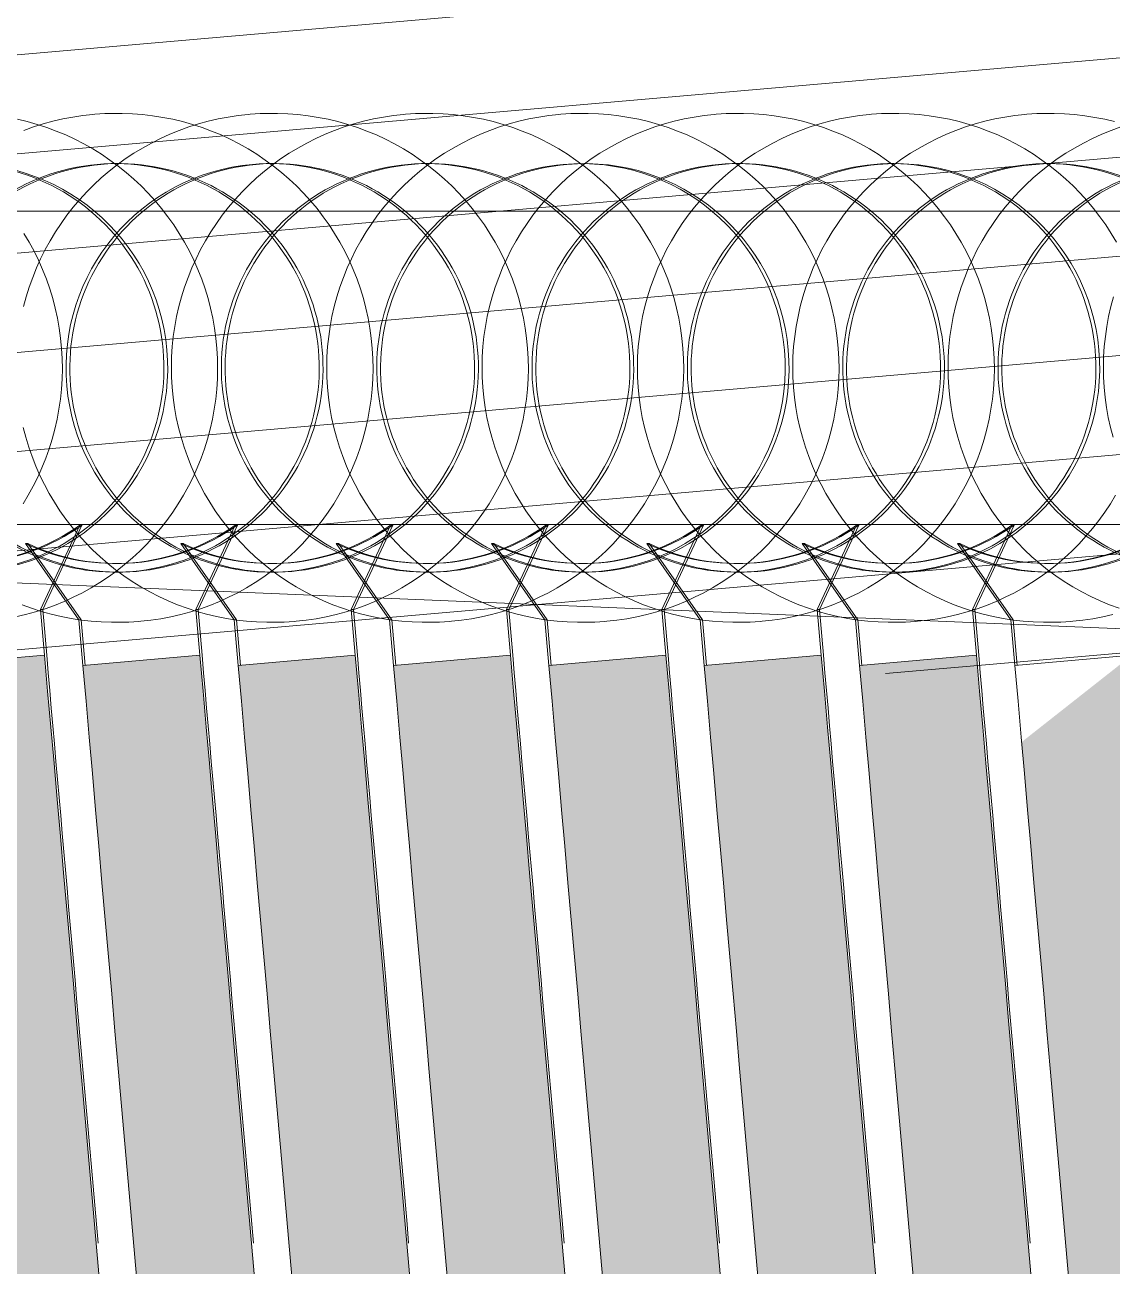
# Model space of a CAD drawing. Header units: millimetres. Extents: x -4612930 to -4329258, y -1064 to 30311.
# Drawn here: x -4376289.02 to -4376261.24, y 16902.15 to 16933.87 of the extents above; entities that cross this region are included whole.
import ezdxf

# ---------------------------------------------------------------- set-up
doc = ezdxf.new("R2010")
doc.units = ezdxf.units.MM
doc.layers.add('A-ROOF-PATT', color=132, linetype='Continuous', lineweight=5)
doc.layers.add('Q-SPCQ', color=91, linetype='Continuous', lineweight=5)

# ---------------------------------------------------------------- blocks, each defined once
blk = doc.blocks.new('Static Line_Sayfa_Metal Deck_Pan Mount - Up to 15 _ pitch - Max 2 Users-1865617-NORTH EAST')
at = {"layer": 'Q-SPCQ'}
blk.add_line((4322961.644, 16917.241), (4322886.407, 16920.371), dxfattribs=at)
blk = doc.blocks.new('Static Line_Sayfa_Metal Deck_Pan Mount - Up to 15 _ pitch - Max 2 Users-1847625-NORTH EAST')
at = {"layer": 'Q-SPCQ'}
for points in [[(4322907.835, 16855.739), (4322910.823, 16856), (4322905.42, 16917.764), (4322902.431, 16917.503), (4322907.83, 16855.794)], [(4322911.803, 16855.739), (4322914.792, 16856), (4322909.388, 16917.764), (4322906.4, 16917.503), (4322911.798, 16855.794)], [(4322915.772, 16855.739), (4322918.73, 16856.345), (4322913.357, 16917.764), (4322910.368, 16917.503), (4322915.767, 16855.794)], [(4322919.74, 16855.739), (4322922.669, 16856.689), (4322917.325, 16917.764), (4322914.336, 16917.503), (4322919.735, 16855.794)], [(4322923.708, 16855.739), (4322926.607, 16857.034), (4322921.293, 16917.764), (4322918.305, 16917.503), (4322923.706, 16855.769)], [(4322927.677, 16855.739), (4322930.53, 16857.552), (4322925.262, 16917.764), (4322922.273, 16917.503), (4322927.672, 16855.794)], [(4322931.645, 16855.739), (4322934.498, 16857.552), (4322929.23, 16917.764), (4322926.242, 16917.503), (4322931.64, 16855.794)], [(4322935.614, 16855.739), (4322938.467, 16857.552), (4322933.199, 16917.764), (4322930.382, 16915.545), (4322935.609, 16855.794)]]:
    blk.add_hatch(color=256, dxfattribs=at).paths.add_polyline_path(points)
for p, q in [((4322907.312, 16931.605), (4322907.224, 16931.605)), ((4322911.28, 16931.605), (4322911.192, 16931.605)), ((4322915.249, 16931.605), (4322915.161, 16931.605)), ((4322919.217, 16931.605), (4322919.129, 16931.605)), ((4322923.185, 16931.605), (4322923.098, 16931.605)), ((4322927.154, 16931.605), (4322927.066, 16931.605)), ((4322931.122, 16931.605), (4322931.034, 16931.605)), ((4322939.016, 16929.105), (4322887.425, 16929.105)), ((4322887.425, 16921.105), (4322939.016, 16921.105)), ((4322905.318, 16918.932), (4322906.322, 16921.085)), ((4322906.377, 16921.085), (4322905.373, 16918.932)), ((4322906.377, 16921.085), (4322906.322, 16921.085)), ((4322909.286, 16918.932), (4322910.29, 16921.085)), ((4322910.346, 16921.085), (4322909.342, 16918.932)), ((4322910.346, 16921.085), (4322910.29, 16921.085)), ((4322913.254, 16918.932), (4322914.259, 16921.085)), ((4322914.314, 16921.085), (4322913.31, 16918.932)), ((4322914.314, 16921.085), (4322914.259, 16921.085)), ((4322917.223, 16918.932), (4322918.227, 16921.085)), ((4322918.283, 16921.085), (4322917.278, 16918.932)), ((4322918.283, 16921.085), (4322918.227, 16921.085)), ((4322921.191, 16918.932), (4322922.196, 16921.085)), ((4322922.251, 16921.085), (4322921.247, 16918.932)), ((4322922.251, 16921.085), (4322922.196, 16921.085)), ((4322925.16, 16918.932), (4322926.164, 16921.085)), ((4322926.219, 16921.085), (4322925.215, 16918.932)), ((4322926.219, 16921.085), (4322926.164, 16921.085)), ((4322929.128, 16918.932), (4322930.132, 16921.085)), ((4322930.188, 16921.085), (4322929.183, 16918.932)), ((4322930.188, 16921.085), (4322930.132, 16921.085)), ((4322904.934, 16920.617), (4322906.298, 16918.67)), ((4322904.99, 16920.617), (4322904.934, 16920.617)), ((4322906.353, 16918.67), (4322904.99, 16920.617)), ((4322908.903, 16920.617), (4322910.266, 16918.67)), ((4322908.958, 16920.617), (4322908.903, 16920.617)), ((4322910.321, 16918.67), (4322908.958, 16920.617)), ((4322912.871, 16920.617), (4322914.234, 16918.67)), ((4322912.927, 16920.617), (4322912.871, 16920.617)), ((4322914.29, 16918.67), (4322912.927, 16920.617)), ((4322916.84, 16920.617), (4322918.203, 16918.67)), ((4322916.895, 16920.617), (4322916.84, 16920.617)), ((4322918.258, 16918.67), (4322916.895, 16920.617)), ((4322920.808, 16920.617), (4322922.171, 16918.67)), ((4322920.863, 16920.617), (4322920.808, 16920.617)), ((4322922.226, 16918.67), (4322920.863, 16920.617)), ((4322924.776, 16920.617), (4322926.139, 16918.67)), ((4322924.832, 16920.617), (4322924.776, 16920.617)), ((4322926.195, 16918.67), (4322924.832, 16920.617)), ((4322928.745, 16920.617), (4322930.108, 16918.67)), ((4322928.8, 16920.617), (4322928.745, 16920.617)), ((4322930.163, 16918.67), (4322928.8, 16920.617)), ((4322905.42, 16917.764), (4322905.318, 16918.932)), ((4322905.373, 16918.932), (4322905.318, 16918.932)), ((4322905.373, 16918.932), (4322905.475, 16917.764)), ((4322909.388, 16917.764), (4322909.286, 16918.932)), ((4322909.342, 16918.932), (4322909.286, 16918.932)), ((4322909.342, 16918.932), (4322909.444, 16917.764)), ((4322913.357, 16917.764), (4322913.254, 16918.932)), ((4322913.31, 16918.932), (4322913.254, 16918.932)), ((4322913.31, 16918.932), (4322913.412, 16917.764)), ((4322917.325, 16917.764), (4322917.223, 16918.932)), ((4322917.278, 16918.932), (4322917.223, 16918.932)), ((4322917.278, 16918.932), (4322917.38, 16917.764)), ((4322921.293, 16917.764), (4322921.191, 16918.932)), ((4322921.247, 16918.932), (4322921.191, 16918.932)), ((4322921.247, 16918.932), (4322921.349, 16917.764)), ((4322925.262, 16917.764), (4322925.16, 16918.932)), ((4322925.215, 16918.932), (4322925.16, 16918.932)), ((4322925.215, 16918.932), (4322925.317, 16917.764)), ((4322929.23, 16917.764), (4322929.128, 16918.932)), ((4322929.183, 16918.932), (4322929.128, 16918.932)), ((4322929.183, 16918.932), (4322929.286, 16917.764)), ((4322906.298, 16918.67), (4322906.4, 16917.503)), ((4322906.353, 16918.67), (4322906.298, 16918.67)), ((4322906.455, 16917.503), (4322906.353, 16918.67)), ((4322907.224, 16918.605), (4322907.312, 16918.605)), ((4322910.266, 16918.67), (4322910.368, 16917.503)), ((4322910.321, 16918.67), (4322910.266, 16918.67)), ((4322910.423, 16917.503), (4322910.321, 16918.67)), ((4322911.192, 16918.605), (4322911.28, 16918.605)), ((4322914.234, 16918.67), (4322914.336, 16917.503)), ((4322914.29, 16918.67), (4322914.234, 16918.67)), ((4322914.392, 16917.503), (4322914.29, 16918.67)), ((4322915.161, 16918.605), (4322915.249, 16918.605)), ((4322918.203, 16918.67), (4322918.305, 16917.503)), ((4322918.258, 16918.67), (4322918.203, 16918.67)), ((4322918.36, 16917.503), (4322918.258, 16918.67)), ((4322919.129, 16918.605), (4322919.217, 16918.605)), ((4322922.171, 16918.67), (4322922.273, 16917.503)), ((4322922.226, 16918.67), (4322922.171, 16918.67)), ((4322922.329, 16917.503), (4322922.226, 16918.67)), ((4322923.098, 16918.605), (4322923.185, 16918.605)), ((4322926.139, 16918.67), (4322926.242, 16917.503)), ((4322926.195, 16918.67), (4322926.139, 16918.67)), ((4322926.297, 16917.503), (4322926.195, 16918.67)), ((4322927.066, 16918.605), (4322927.154, 16918.605)), ((4322930.108, 16918.67), (4322930.21, 16917.503)), ((4322930.163, 16918.67), (4322930.108, 16918.67)), ((4322930.265, 16917.503), (4322930.163, 16918.67)), ((4322931.034, 16918.605), (4322931.122, 16918.605)), ((4322902.431, 16917.503), (4322905.42, 16917.764)), ((4322906.4, 16917.503), (4322909.388, 16917.764)), ((4322910.368, 16917.503), (4322913.357, 16917.764)), ((4322914.336, 16917.503), (4322917.325, 16917.764)), ((4322918.305, 16917.503), (4322921.293, 16917.764)), ((4322922.273, 16917.503), (4322925.262, 16917.764)), ((4322926.242, 16917.503), (4322929.23, 16917.764)), ((4322930.21, 16917.503), (4322933.199, 16917.764))]:
    blk.add_line(p, q, dxfattribs=at)
at = {"layer": 'Q-SPCQ', "flags": 128}
for points in [[(4322904.87, 16921.633), (4322905.005, 16921.855), (4322905.13, 16922.083), (4322905.246, 16922.315), (4322905.353, 16922.552), (4322905.45, 16922.794), (4322905.538, 16923.038), (4322905.616, 16923.286), (4322905.683, 16923.537), (4322905.741, 16923.791), (4322905.788, 16924.047), (4322905.826, 16924.304), (4322905.852, 16924.563), (4322905.869, 16924.822), (4322905.875, 16925.082), (4322905.871, 16925.342), (4322905.856, 16925.601), (4322905.831, 16925.86), (4322905.796, 16926.118), (4322905.75, 16926.374), (4322905.694, 16926.628), (4322905.628, 16926.879), (4322905.552, 16927.128), (4322905.467, 16927.373), (4322905.371, 16927.615), (4322905.266, 16927.853), (4322905.151, 16928.086), (4322905.027, 16928.315), (4322904.894, 16928.538)], [(4322906.658, 16931.58), (4322906.399, 16931.552), (4322906.142, 16931.514), (4322905.886, 16931.466), (4322905.633, 16931.407), (4322905.382, 16931.338), (4322905.135, 16931.26), (4322904.89, 16931.171)], [(4322904.847, 16919.055), (4322905.091, 16918.965), (4322905.338, 16918.884), (4322905.589, 16918.814), (4322905.842, 16918.754), (4322906.097, 16918.703), (4322906.354, 16918.663), (4322906.612, 16918.634), (4322906.871, 16918.614), (4322907.131, 16918.606), (4322907.224, 16918.605)], [(4322904.681, 16918.744), (4322904.934, 16918.803), (4322905.185, 16918.871), (4322905.433, 16918.95), (4322905.677, 16919.038), (4322905.918, 16919.136), (4322906.155, 16919.244), (4322906.387, 16919.361), (4322906.614, 16919.488), (4322906.836, 16919.623), (4322907.053, 16919.767), (4322907.263, 16919.92), (4322907.467, 16920.08), (4322907.665, 16920.249), (4322907.856, 16920.426), (4322908.039, 16920.61), (4322908.215, 16920.802), (4322908.383, 16921), (4322908.543, 16921.205), (4322908.695, 16921.416), (4322908.838, 16921.633), (4322908.973, 16921.855), (4322909.098, 16922.083), (4322909.215, 16922.315), (4322909.321, 16922.552), (4322909.419, 16922.794), (4322909.506, 16923.038), (4322909.584, 16923.286), (4322909.652, 16923.537), (4322909.709, 16923.791), (4322909.757, 16924.047), (4322909.794, 16924.304), (4322909.821, 16924.563), (4322909.837, 16924.822), (4322909.843, 16925.082), (4322909.839, 16925.342), (4322909.825, 16925.601), (4322909.799, 16925.86), (4322909.764, 16926.118), (4322909.718, 16926.374), (4322909.663, 16926.628), (4322909.597, 16926.879), (4322909.521, 16927.128), (4322909.435, 16927.373), (4322909.339, 16927.615), (4322909.234, 16927.853), (4322909.12, 16928.086), (4322908.996, 16928.315), (4322908.863, 16928.538), (4322908.721, 16928.756), (4322908.571, 16928.968), (4322908.412, 16929.174), (4322908.245, 16929.374), (4322908.071, 16929.566), (4322907.889, 16929.752), (4322907.699, 16929.93), (4322907.503, 16930.1), (4322907.3, 16930.262), (4322907.09, 16930.416), (4322906.875, 16930.562), (4322906.654, 16930.699), (4322906.427, 16930.827), (4322906.196, 16930.945), (4322905.96, 16931.055), (4322905.72, 16931.155), (4322905.476, 16931.245), (4322905.229, 16931.325), (4322904.979, 16931.396), (4322904.726, 16931.456)], [(4322910.626, 16931.58), (4322910.367, 16931.552), (4322910.11, 16931.514), (4322909.855, 16931.466), (4322909.602, 16931.407), (4322909.351, 16931.338), (4322909.103, 16931.26), (4322908.859, 16931.171), (4322908.618, 16931.073), (4322908.381, 16930.965), (4322908.149, 16930.848), (4322907.922, 16930.722), (4322907.7, 16930.587), (4322907.483, 16930.443), (4322907.273, 16930.29), (4322907.069, 16930.129), (4322906.871, 16929.96), (4322906.68, 16929.784), (4322906.497, 16929.599), (4322906.321, 16929.408), (4322906.153, 16929.21), (4322905.993, 16929.005), (4322905.841, 16928.794), (4322905.697, 16928.577), (4322905.563, 16928.354), (4322905.438, 16928.127), (4322905.321, 16927.894), (4322905.215, 16927.657), (4322905.117, 16927.416), (4322905.03, 16927.171), (4322904.952, 16926.923), (4322904.884, 16926.672)], [(4322904.873, 16923.582), (4322904.939, 16923.331), (4322905.015, 16923.082), (4322905.101, 16922.837), (4322905.197, 16922.595), (4322905.302, 16922.357), (4322905.416, 16922.124), (4322905.54, 16921.895), (4322905.673, 16921.672), (4322905.815, 16921.454), (4322905.965, 16921.241), (4322906.124, 16921.036), (4322906.291, 16920.836), (4322906.465, 16920.644), (4322906.647, 16920.458), (4322906.837, 16920.28), (4322907.033, 16920.11), (4322907.236, 16919.947), (4322907.446, 16919.793), (4322907.661, 16919.648), (4322907.882, 16919.511), (4322908.109, 16919.383), (4322908.34, 16919.264), (4322908.576, 16919.155), (4322908.816, 16919.055), (4322909.06, 16918.965), (4322909.307, 16918.884), (4322909.557, 16918.814), (4322909.81, 16918.754), (4322910.065, 16918.703), (4322910.322, 16918.663), (4322910.58, 16918.634), (4322910.839, 16918.614), (4322911.099, 16918.606), (4322911.192, 16918.605)], [(4322907.224, 16931.605), (4322906.964, 16931.6), (4322906.705, 16931.584), (4322906.658, 16931.58)], [(4322907.878, 16918.63), (4322908.137, 16918.657), (4322908.394, 16918.696), (4322908.65, 16918.744), (4322908.903, 16918.803), (4322909.154, 16918.871), (4322909.401, 16918.95), (4322909.646, 16919.038), (4322909.887, 16919.136), (4322910.123, 16919.244), (4322910.355, 16919.361), (4322910.583, 16919.488), (4322910.805, 16919.623), (4322911.021, 16919.767), (4322911.231, 16919.92), (4322911.436, 16920.08), (4322911.633, 16920.249), (4322911.824, 16920.426), (4322912.008, 16920.61), (4322912.183, 16920.802), (4322912.352, 16921), (4322912.512, 16921.205), (4322912.664, 16921.416), (4322912.807, 16921.633), (4322912.941, 16921.855), (4322913.067, 16922.083), (4322913.183, 16922.315), (4322913.29, 16922.552), (4322913.387, 16922.794), (4322913.475, 16923.038), (4322913.552, 16923.286), (4322913.62, 16923.537), (4322913.678, 16923.791), (4322913.725, 16924.047), (4322913.762, 16924.304), (4322913.789, 16924.563), (4322913.806, 16924.822), (4322913.812, 16925.082), (4322913.808, 16925.342), (4322913.793, 16925.601), (4322913.768, 16925.86), (4322913.733, 16926.118), (4322913.687, 16926.374), (4322913.631, 16926.628), (4322913.565, 16926.879), (4322913.489, 16927.128), (4322913.403, 16927.373), (4322913.308, 16927.615), (4322913.203, 16927.853), (4322913.088, 16928.086), (4322912.964, 16928.315), (4322912.831, 16928.538), (4322912.69, 16928.756), (4322912.539, 16928.968), (4322912.381, 16929.174), (4322912.214, 16929.374), (4322912.039, 16929.566), (4322911.857, 16929.752), (4322911.667, 16929.93), (4322911.471, 16930.1), (4322911.268, 16930.262), (4322911.059, 16930.416), (4322910.843, 16930.562), (4322910.622, 16930.699), (4322910.396, 16930.827), (4322910.164, 16930.945), (4322909.929, 16931.055), (4322909.689, 16931.155), (4322909.445, 16931.245), (4322909.198, 16931.325), (4322908.947, 16931.396), (4322908.694, 16931.456), (4322908.439, 16931.506), (4322908.182, 16931.546), (4322907.924, 16931.576), (4322907.665, 16931.595), (4322907.405, 16931.604), (4322907.312, 16931.605)], [(4322914.594, 16931.58), (4322914.336, 16931.552), (4322914.079, 16931.514), (4322913.823, 16931.466), (4322913.57, 16931.407), (4322913.319, 16931.338), (4322913.071, 16931.26), (4322912.827, 16931.171), (4322912.586, 16931.073), (4322912.35, 16930.965), (4322912.117, 16930.848), (4322911.89, 16930.722), (4322911.668, 16930.587), (4322911.452, 16930.443), (4322911.241, 16930.29), (4322911.037, 16930.129), (4322910.839, 16929.96), (4322910.649, 16929.784), (4322910.465, 16929.599), (4322910.289, 16929.408), (4322910.121, 16929.21), (4322909.961, 16929.005), (4322909.809, 16928.794), (4322909.666, 16928.577), (4322909.531, 16928.354), (4322909.406, 16928.127), (4322909.29, 16927.894), (4322909.183, 16927.657), (4322909.086, 16927.416), (4322908.998, 16927.171), (4322908.92, 16926.923), (4322908.853, 16926.672), (4322908.795, 16926.419), (4322908.748, 16926.163), (4322908.71, 16925.906), (4322908.683, 16925.647), (4322908.667, 16925.388), (4322908.661, 16925.128), (4322908.665, 16924.868), (4322908.68, 16924.608), (4322908.705, 16924.349), (4322908.74, 16924.092), (4322908.786, 16923.836), (4322908.842, 16923.582), (4322908.908, 16923.331), (4322908.984, 16923.082), (4322909.069, 16922.837), (4322909.165, 16922.595), (4322909.27, 16922.357), (4322909.385, 16922.124), (4322909.509, 16921.895), (4322909.642, 16921.672), (4322909.783, 16921.454), (4322909.934, 16921.241), (4322910.092, 16921.036), (4322910.259, 16920.836), (4322910.434, 16920.644), (4322910.616, 16920.458), (4322910.805, 16920.28), (4322911.002, 16920.11), (4322911.205, 16919.947), (4322911.414, 16919.793), (4322911.63, 16919.648), (4322911.851, 16919.511), (4322912.077, 16919.383), (4322912.308, 16919.264), (4322912.544, 16919.155), (4322912.784, 16919.055), (4322913.028, 16918.965), (4322913.275, 16918.884), (4322913.525, 16918.814), (4322913.778, 16918.754), (4322914.033, 16918.703), (4322914.29, 16918.663), (4322914.549, 16918.634), (4322914.808, 16918.614), (4322915.068, 16918.606), (4322915.161, 16918.605)], [(4322911.192, 16931.605), (4322910.932, 16931.6), (4322910.673, 16931.584), (4322910.626, 16931.58)], [(4322911.847, 16918.63), (4322912.105, 16918.657), (4322912.362, 16918.696), (4322912.618, 16918.744), (4322912.871, 16918.803), (4322913.122, 16918.871), (4322913.37, 16918.95), (4322913.614, 16919.038), (4322913.855, 16919.136), (4322914.092, 16919.244), (4322914.324, 16919.361), (4322914.551, 16919.488), (4322914.773, 16919.623), (4322914.989, 16919.767), (4322915.2, 16919.92), (4322915.404, 16920.08), (4322915.602, 16920.249), (4322915.792, 16920.426), (4322915.976, 16920.61), (4322916.152, 16920.802), (4322916.32, 16921), (4322916.48, 16921.205), (4322916.632, 16921.416), (4322916.775, 16921.633), (4322916.91, 16921.855), (4322917.035, 16922.083), (4322917.151, 16922.315), (4322917.258, 16922.552), (4322917.356, 16922.794), (4322917.443, 16923.038), (4322917.521, 16923.286), (4322917.588, 16923.537), (4322917.646, 16923.791), (4322917.694, 16924.047), (4322917.731, 16924.304), (4322917.758, 16924.563), (4322917.774, 16924.822), (4322917.78, 16925.082), (4322917.776, 16925.342), (4322917.761, 16925.601), (4322917.736, 16925.86), (4322917.701, 16926.118), (4322917.655, 16926.374), (4322917.599, 16926.628), (4322917.533, 16926.879), (4322917.458, 16927.128), (4322917.372, 16927.373), (4322917.276, 16927.615), (4322917.171, 16927.853), (4322917.056, 16928.086), (4322916.932, 16928.315), (4322916.8, 16928.538), (4322916.658, 16928.756), (4322916.508, 16928.968), (4322916.349, 16929.174), (4322916.182, 16929.374), (4322916.008, 16929.566), (4322915.825, 16929.752), (4322915.636, 16929.93), (4322915.439, 16930.1), (4322915.236, 16930.262), (4322915.027, 16930.416), (4322914.812, 16930.562), (4322914.59, 16930.699), (4322914.364, 16930.827), (4322914.133, 16930.945), (4322913.897, 16931.055), (4322913.657, 16931.155), (4322913.413, 16931.245), (4322913.166, 16931.325), (4322912.916, 16931.396), (4322912.663, 16931.456), (4322912.408, 16931.506), (4322912.151, 16931.546), (4322911.893, 16931.576), (4322911.633, 16931.595), (4322911.373, 16931.604), (4322911.28, 16931.605)], [(4322918.563, 16931.58), (4322918.304, 16931.552), (4322918.047, 16931.514), (4322917.792, 16931.466), (4322917.538, 16931.407), (4322917.288, 16931.338), (4322917.04, 16931.26), (4322916.795, 16931.171), (4322916.555, 16931.073), (4322916.318, 16930.965), (4322916.086, 16930.848), (4322915.859, 16930.722), (4322915.637, 16930.587), (4322915.42, 16930.443), (4322915.21, 16930.29), (4322915.005, 16930.129), (4322914.808, 16929.96), (4322914.617, 16929.784), (4322914.434, 16929.599), (4322914.258, 16929.408), (4322914.089, 16929.21), (4322913.929, 16929.005), (4322913.778, 16928.794), (4322913.634, 16928.577), (4322913.5, 16928.354), (4322913.374, 16928.127), (4322913.258, 16927.894), (4322913.151, 16927.657), (4322913.054, 16927.416), (4322912.966, 16927.171), (4322912.889, 16926.923), (4322912.821, 16926.672), (4322912.763, 16926.419), (4322912.716, 16926.163), (4322912.679, 16925.906), (4322912.652, 16925.647), (4322912.635, 16925.388), (4322912.629, 16925.128), (4322912.634, 16924.868), (4322912.648, 16924.608), (4322912.673, 16924.349), (4322912.709, 16924.092), (4322912.754, 16923.836), (4322912.81, 16923.582), (4322912.876, 16923.331), (4322912.952, 16923.082), (4322913.038, 16922.837), (4322913.133, 16922.595), (4322913.239, 16922.357), (4322913.353, 16922.124), (4322913.477, 16921.895), (4322913.61, 16921.672), (4322913.752, 16921.454), (4322913.902, 16921.241), (4322914.061, 16921.036), (4322914.227, 16920.836), (4322914.402, 16920.644), (4322914.584, 16920.458), (4322914.774, 16920.28), (4322914.97, 16920.11), (4322915.173, 16919.947), (4322915.383, 16919.793), (4322915.598, 16919.648), (4322915.819, 16919.511), (4322916.045, 16919.383), (4322916.277, 16919.264), (4322916.512, 16919.155), (4322916.753, 16919.055), (4322916.996, 16918.965), (4322917.244, 16918.884), (4322917.494, 16918.814), (4322917.747, 16918.754), (4322918.002, 16918.703), (4322918.259, 16918.663), (4322918.517, 16918.634), (4322918.776, 16918.614), (4322919.036, 16918.606), (4322919.129, 16918.605)], [(4322915.161, 16931.605), (4322914.901, 16931.6), (4322914.641, 16931.584), (4322914.594, 16931.58)], [(4322915.815, 16918.63), (4322916.074, 16918.657), (4322916.331, 16918.696), (4322916.586, 16918.744), (4322916.84, 16918.803), (4322917.09, 16918.871), (4322917.338, 16918.95), (4322917.583, 16919.038), (4322917.823, 16919.136), (4322918.06, 16919.244), (4322918.292, 16919.361), (4322918.519, 16919.488), (4322918.741, 16919.623), (4322918.958, 16919.767), (4322919.168, 16919.92), (4322919.372, 16920.08), (4322919.57, 16920.249), (4322919.761, 16920.426), (4322919.944, 16920.61), (4322920.12, 16920.802), (4322920.288, 16921), (4322920.449, 16921.205), (4322920.6, 16921.416), (4322920.744, 16921.633), (4322920.878, 16921.855), (4322921.004, 16922.083), (4322921.12, 16922.315), (4322921.227, 16922.552), (4322921.324, 16922.794), (4322921.411, 16923.038), (4322921.489, 16923.286), (4322921.557, 16923.537), (4322921.615, 16923.791), (4322921.662, 16924.047), (4322921.699, 16924.304), (4322921.726, 16924.563), (4322921.743, 16924.822), (4322921.749, 16925.082), (4322921.744, 16925.342), (4322921.73, 16925.601), (4322921.705, 16925.86), (4322921.669, 16926.118), (4322921.624, 16926.374), (4322921.568, 16926.628), (4322921.502, 16926.879), (4322921.426, 16927.128), (4322921.34, 16927.373), (4322921.244, 16927.615), (4322921.139, 16927.853), (4322921.025, 16928.086), (4322920.901, 16928.315), (4322920.768, 16928.538), (4322920.626, 16928.756), (4322920.476, 16928.968), (4322920.317, 16929.174), (4322920.151, 16929.374), (4322919.976, 16929.566), (4322919.794, 16929.752), (4322919.604, 16929.93), (4322919.408, 16930.1), (4322919.205, 16930.262), (4322918.995, 16930.416), (4322918.78, 16930.562), (4322918.559, 16930.699), (4322918.333, 16930.827), (4322918.101, 16930.945), (4322917.865, 16931.055), (4322917.625, 16931.155), (4322917.382, 16931.245), (4322917.134, 16931.325), (4322916.884, 16931.396), (4322916.631, 16931.456), (4322916.376, 16931.506), (4322916.119, 16931.546), (4322915.861, 16931.576), (4322915.602, 16931.595), (4322915.342, 16931.604), (4322915.249, 16931.605)], [(4322922.531, 16931.58), (4322922.273, 16931.552), (4322922.015, 16931.514), (4322921.76, 16931.466), (4322921.507, 16931.407), (4322921.256, 16931.338), (4322921.008, 16931.26), (4322920.764, 16931.171), (4322920.523, 16931.073), (4322920.286, 16930.965), (4322920.054, 16930.848), (4322919.827, 16930.722), (4322919.605, 16930.587), (4322919.389, 16930.443), (4322919.178, 16930.29), (4322918.974, 16930.129), (4322918.776, 16929.96), (4322918.585, 16929.784), (4322918.402, 16929.599), (4322918.226, 16929.408), (4322918.058, 16929.21), (4322917.898, 16929.005), (4322917.746, 16928.794), (4322917.603, 16928.577), (4322917.468, 16928.354), (4322917.343, 16928.127), (4322917.227, 16927.894), (4322917.12, 16927.657), (4322917.022, 16927.416), (4322916.935, 16927.171), (4322916.857, 16926.923), (4322916.789, 16926.672), (4322916.732, 16926.419), (4322916.684, 16926.163), (4322916.647, 16925.906), (4322916.62, 16925.647), (4322916.604, 16925.388), (4322916.598, 16925.128), (4322916.602, 16924.868), (4322916.617, 16924.608), (4322916.642, 16924.349), (4322916.677, 16924.092), (4322916.723, 16923.836), (4322916.778, 16923.582), (4322916.844, 16923.331), (4322916.92, 16923.082), (4322917.006, 16922.837), (4322917.102, 16922.595), (4322917.207, 16922.357), (4322917.322, 16922.124), (4322917.445, 16921.895), (4322917.578, 16921.672), (4322917.72, 16921.454), (4322917.87, 16921.241), (4322918.029, 16921.036), (4322918.196, 16920.836), (4322918.37, 16920.644), (4322918.553, 16920.458), (4322918.742, 16920.28), (4322918.938, 16920.11), (4322919.142, 16919.947), (4322919.351, 16919.793), (4322919.566, 16919.648), (4322919.787, 16919.511), (4322920.014, 16919.383), (4322920.245, 16919.264), (4322920.481, 16919.155), (4322920.721, 16919.055), (4322920.965, 16918.965), (4322921.212, 16918.884), (4322921.462, 16918.814), (4322921.715, 16918.754), (4322921.97, 16918.703), (4322922.227, 16918.663), (4322922.485, 16918.634), (4322922.745, 16918.614), (4322923.004, 16918.606), (4322923.098, 16918.605)], [(4322919.129, 16931.605), (4322918.869, 16931.6), (4322918.61, 16931.584), (4322918.563, 16931.58)], [(4322919.784, 16918.63), (4322920.042, 16918.657), (4322920.299, 16918.696), (4322920.555, 16918.744), (4322920.808, 16918.803), (4322921.059, 16918.871), (4322921.307, 16918.95), (4322921.551, 16919.038), (4322921.792, 16919.136), (4322922.028, 16919.244), (4322922.26, 16919.361), (4322922.488, 16919.488), (4322922.71, 16919.623), (4322922.926, 16919.767), (4322923.137, 16919.92), (4322923.341, 16920.08), (4322923.538, 16920.249), (4322923.729, 16920.426), (4322923.913, 16920.61), (4322924.089, 16920.802), (4322924.257, 16921), (4322924.417, 16921.205), (4322924.569, 16921.416), (4322924.712, 16921.633), (4322924.846, 16921.855), (4322924.972, 16922.083), (4322925.088, 16922.315), (4322925.195, 16922.552), (4322925.292, 16922.794), (4322925.38, 16923.038), (4322925.458, 16923.286), (4322925.525, 16923.537), (4322925.583, 16923.791), (4322925.63, 16924.047), (4322925.668, 16924.304), (4322925.694, 16924.563), (4322925.711, 16924.822), (4322925.717, 16925.082), (4322925.713, 16925.342), (4322925.698, 16925.601), (4322925.673, 16925.86), (4322925.638, 16926.118), (4322925.592, 16926.374), (4322925.536, 16926.628), (4322925.47, 16926.879), (4322925.394, 16927.128), (4322925.308, 16927.373), (4322925.213, 16927.615), (4322925.108, 16927.853), (4322924.993, 16928.086), (4322924.869, 16928.315), (4322924.736, 16928.538), (4322924.595, 16928.756), (4322924.444, 16928.968), (4322924.286, 16929.174), (4322924.119, 16929.374), (4322923.944, 16929.566), (4322923.762, 16929.752), (4322923.573, 16929.93), (4322923.376, 16930.1), (4322923.173, 16930.262), (4322922.964, 16930.416), (4322922.748, 16930.562), (4322922.527, 16930.699), (4322922.301, 16930.827), (4322922.07, 16930.945), (4322921.834, 16931.055), (4322921.594, 16931.155), (4322921.35, 16931.245), (4322921.103, 16931.325), (4322920.852, 16931.396), (4322920.6, 16931.456), (4322920.344, 16931.506), (4322920.088, 16931.546), (4322919.829, 16931.576), (4322919.57, 16931.595), (4322919.31, 16931.604), (4322919.217, 16931.605)], [(4322926.499, 16931.58), (4322926.241, 16931.552), (4322925.984, 16931.514), (4322925.728, 16931.466), (4322925.475, 16931.407), (4322925.224, 16931.338), (4322924.977, 16931.26), (4322924.732, 16931.171), (4322924.491, 16931.073), (4322924.255, 16930.965), (4322924.023, 16930.848), (4322923.795, 16930.722), (4322923.573, 16930.587), (4322923.357, 16930.443), (4322923.146, 16930.29), (4322922.942, 16930.129), (4322922.745, 16929.96), (4322922.554, 16929.784), (4322922.37, 16929.599), (4322922.194, 16929.408), (4322922.026, 16929.21), (4322921.866, 16929.005), (4322921.714, 16928.794), (4322921.571, 16928.577), (4322921.437, 16928.354), (4322921.311, 16928.127), (4322921.195, 16927.894), (4322921.088, 16927.657), (4322920.991, 16927.416), (4322920.903, 16927.171), (4322920.825, 16926.923), (4322920.758, 16926.672), (4322920.7, 16926.419), (4322920.653, 16926.163), (4322920.616, 16925.906), (4322920.589, 16925.647), (4322920.572, 16925.388), (4322920.566, 16925.128), (4322920.57, 16924.868), (4322920.585, 16924.608), (4322920.61, 16924.349), (4322920.645, 16924.092), (4322920.691, 16923.836), (4322920.747, 16923.582), (4322920.813, 16923.331), (4322920.889, 16923.082), (4322920.975, 16922.837), (4322921.07, 16922.595), (4322921.175, 16922.357), (4322921.29, 16922.124), (4322921.414, 16921.895), (4322921.547, 16921.672), (4322921.688, 16921.454), (4322921.839, 16921.241), (4322921.997, 16921.036), (4322922.164, 16920.836), (4322922.339, 16920.644), (4322922.521, 16920.458), (4322922.71, 16920.28), (4322922.907, 16920.11), (4322923.11, 16919.947), (4322923.319, 16919.793), (4322923.535, 16919.648), (4322923.756, 16919.511), (4322923.982, 16919.383), (4322924.213, 16919.264), (4322924.449, 16919.155), (4322924.689, 16919.055), (4322924.933, 16918.965), (4322925.18, 16918.884), (4322925.431, 16918.814), (4322925.683, 16918.754), (4322925.939, 16918.703), (4322926.195, 16918.663), (4322926.454, 16918.634), (4322926.713, 16918.614), (4322926.973, 16918.606), (4322927.066, 16918.605)], [(4322923.098, 16931.605), (4322922.838, 16931.6), (4322922.578, 16931.584), (4322922.531, 16931.58)], [(4322923.752, 16918.63), (4322924.01, 16918.657), (4322924.268, 16918.696), (4322924.523, 16918.744), (4322924.776, 16918.803), (4322925.027, 16918.871), (4322925.275, 16918.95), (4322925.519, 16919.038), (4322925.76, 16919.136), (4322925.997, 16919.244), (4322926.229, 16919.361), (4322926.456, 16919.488), (4322926.678, 16919.623), (4322926.895, 16919.767), (4322927.105, 16919.92), (4322927.309, 16920.08), (4322927.507, 16920.249), (4322927.698, 16920.426), (4322927.881, 16920.61), (4322928.057, 16920.802), (4322928.225, 16921), (4322928.385, 16921.205), (4322928.537, 16921.416), (4322928.68, 16921.633), (4322928.815, 16921.855), (4322928.94, 16922.083), (4322929.057, 16922.315), (4322929.163, 16922.552), (4322929.261, 16922.794), (4322929.348, 16923.038), (4322929.426, 16923.286), (4322929.494, 16923.537), (4322929.551, 16923.791), (4322929.599, 16924.047), (4322929.636, 16924.304), (4322929.663, 16924.563), (4322929.679, 16924.822), (4322929.685, 16925.082), (4322929.681, 16925.342), (4322929.666, 16925.601), (4322929.641, 16925.86), (4322929.606, 16926.118), (4322929.56, 16926.374), (4322929.505, 16926.628), (4322929.439, 16926.879), (4322929.363, 16927.128), (4322929.277, 16927.373), (4322929.181, 16927.615), (4322929.076, 16927.853), (4322928.961, 16928.086), (4322928.838, 16928.315), (4322928.705, 16928.538), (4322928.563, 16928.756), (4322928.413, 16928.968), (4322928.254, 16929.174), (4322928.087, 16929.374), (4322927.913, 16929.566), (4322927.73, 16929.752), (4322927.541, 16929.93), (4322927.345, 16930.1), (4322927.142, 16930.262), (4322926.932, 16930.416), (4322926.717, 16930.562), (4322926.496, 16930.699), (4322926.269, 16930.827), (4322926.038, 16930.945), (4322925.802, 16931.055), (4322925.562, 16931.155), (4322925.318, 16931.245), (4322925.071, 16931.325), (4322924.821, 16931.396), (4322924.568, 16931.456), (4322924.313, 16931.506), (4322924.056, 16931.546), (4322923.798, 16931.576), (4322923.538, 16931.595), (4322923.279, 16931.604), (4322923.185, 16931.605)], [(4322930.468, 16931.58), (4322930.209, 16931.552), (4322929.952, 16931.514), (4322929.697, 16931.466), (4322929.443, 16931.407), (4322929.193, 16931.338), (4322928.945, 16931.26), (4322928.7, 16931.171), (4322928.46, 16931.073), (4322928.223, 16930.965), (4322927.991, 16930.848), (4322927.764, 16930.722), (4322927.542, 16930.587), (4322927.325, 16930.443), (4322927.115, 16930.29), (4322926.911, 16930.129), (4322926.713, 16929.96), (4322926.522, 16929.784), (4322926.339, 16929.599), (4322926.163, 16929.408), (4322925.995, 16929.21), (4322925.834, 16929.005), (4322925.683, 16928.794), (4322925.539, 16928.577), (4322925.405, 16928.354), (4322925.28, 16928.127), (4322925.163, 16927.894), (4322925.056, 16927.657), (4322924.959, 16927.416), (4322924.872, 16927.171), (4322924.794, 16926.923), (4322924.726, 16926.672), (4322924.669, 16926.419), (4322924.621, 16926.163), (4322924.584, 16925.906), (4322924.557, 16925.647), (4322924.541, 16925.388), (4322924.534, 16925.128), (4322924.539, 16924.868), (4322924.553, 16924.608), (4322924.578, 16924.349), (4322924.614, 16924.092), (4322924.659, 16923.836), (4322924.715, 16923.582), (4322924.781, 16923.331), (4322924.857, 16923.082), (4322924.943, 16922.837), (4322925.039, 16922.595), (4322925.144, 16922.357), (4322925.258, 16922.124), (4322925.382, 16921.895), (4322925.515, 16921.672), (4322925.657, 16921.454), (4322925.807, 16921.241), (4322925.966, 16921.036), (4322926.133, 16920.836), (4322926.307, 16920.644), (4322926.489, 16920.458), (4322926.679, 16920.28), (4322926.875, 16920.11), (4322927.078, 16919.947), (4322927.288, 16919.793), (4322927.503, 16919.648), (4322927.724, 16919.511), (4322927.951, 16919.383), (4322928.182, 16919.264), (4322928.418, 16919.155), (4322928.658, 16919.055), (4322928.901, 16918.965), (4322929.149, 16918.884), (4322929.399, 16918.814), (4322929.652, 16918.754), (4322929.907, 16918.703), (4322930.164, 16918.663), (4322930.422, 16918.634), (4322930.681, 16918.614), (4322930.941, 16918.606), (4322931.034, 16918.605)], [(4322927.066, 16931.605), (4322926.806, 16931.6), (4322926.547, 16931.584), (4322926.499, 16931.58)], [(4322927.72, 16918.63), (4322927.979, 16918.657), (4322928.236, 16918.696), (4322928.491, 16918.744), (4322928.745, 16918.803), (4322928.995, 16918.871), (4322929.243, 16918.95), (4322929.488, 16919.038), (4322929.728, 16919.136), (4322929.965, 16919.244), (4322930.197, 16919.361), (4322930.424, 16919.488), (4322930.646, 16919.623), (4322930.863, 16919.767), (4322931.073, 16919.92), (4322931.278, 16920.08), (4322931.475, 16920.249), (4322931.666, 16920.426), (4322931.849, 16920.61), (4322932.025, 16920.802), (4322932.194, 16921), (4322932.354, 16921.205), (4322932.506, 16921.416), (4322932.649, 16921.633), (4322932.783, 16921.855)], [(4322932.806, 16928.315), (4322932.673, 16928.538), (4322932.531, 16928.756), (4322932.381, 16928.968), (4322932.222, 16929.174), (4322932.056, 16929.374), (4322931.881, 16929.566), (4322931.699, 16929.752), (4322931.509, 16929.93), (4322931.313, 16930.1), (4322931.11, 16930.262), (4322930.9, 16930.416), (4322930.685, 16930.562), (4322930.464, 16930.699), (4322930.238, 16930.827), (4322930.006, 16930.945), (4322929.771, 16931.055), (4322929.531, 16931.155), (4322929.287, 16931.245), (4322929.039, 16931.325), (4322928.789, 16931.396), (4322928.536, 16931.456), (4322928.281, 16931.506), (4322928.024, 16931.546), (4322927.766, 16931.576), (4322927.507, 16931.595), (4322927.247, 16931.604), (4322927.154, 16931.605)], [(4322932.913, 16931.26), (4322932.669, 16931.171), (4322932.428, 16931.073), (4322932.191, 16930.965), (4322931.959, 16930.848), (4322931.732, 16930.722), (4322931.51, 16930.587), (4322931.294, 16930.443), (4322931.083, 16930.29), (4322930.879, 16930.129), (4322930.681, 16929.96), (4322930.491, 16929.784), (4322930.307, 16929.599), (4322930.131, 16929.408), (4322929.963, 16929.21), (4322929.803, 16929.005), (4322929.651, 16928.794), (4322929.508, 16928.577), (4322929.373, 16928.354), (4322929.248, 16928.127), (4322929.132, 16927.894), (4322929.025, 16927.657), (4322928.928, 16927.416), (4322928.84, 16927.171), (4322928.762, 16926.923), (4322928.695, 16926.672), (4322928.637, 16926.419), (4322928.589, 16926.163), (4322928.552, 16925.906), (4322928.525, 16925.647), (4322928.509, 16925.388), (4322928.503, 16925.128), (4322928.507, 16924.868), (4322928.522, 16924.608), (4322928.547, 16924.349), (4322928.582, 16924.092), (4322928.628, 16923.836), (4322928.684, 16923.582), (4322928.75, 16923.331), (4322928.826, 16923.082), (4322928.911, 16922.837), (4322929.007, 16922.595), (4322929.112, 16922.357), (4322929.227, 16922.124), (4322929.351, 16921.895), (4322929.483, 16921.672), (4322929.625, 16921.454), (4322929.775, 16921.241), (4322929.934, 16921.036), (4322930.101, 16920.836), (4322930.276, 16920.644), (4322930.458, 16920.458), (4322930.647, 16920.28), (4322930.844, 16920.11), (4322931.047, 16919.947), (4322931.256, 16919.793), (4322931.471, 16919.648), (4322931.693, 16919.511), (4322931.919, 16919.383), (4322932.15, 16919.264), (4322932.386, 16919.155), (4322932.626, 16919.055), (4322932.87, 16918.965)], [(4322931.034, 16931.605), (4322930.774, 16931.6), (4322930.515, 16931.584), (4322930.468, 16931.58)], [(4322931.689, 16918.63), (4322931.947, 16918.657), (4322932.204, 16918.696), (4322932.46, 16918.744), (4322932.713, 16918.803)], [(4322932.758, 16931.396), (4322932.505, 16931.456), (4322932.25, 16931.506), (4322931.993, 16931.546), (4322931.734, 16931.576), (4322931.475, 16931.595), (4322931.215, 16931.604), (4322931.122, 16931.605)], [(4322932.731, 16926.923), (4322932.663, 16926.672), (4322932.605, 16926.419), (4322932.558, 16926.163), (4322932.521, 16925.906), (4322932.494, 16925.647), (4322932.477, 16925.388), (4322932.471, 16925.128), (4322932.475, 16924.868), (4322932.49, 16924.608), (4322932.515, 16924.349), (4322932.551, 16924.092), (4322932.596, 16923.836), (4322932.652, 16923.582), (4322932.718, 16923.331)], [(4322907.312, 16918.605), (4322907.572, 16918.61), (4322907.831, 16918.626), (4322907.878, 16918.63)], [(4322911.28, 16918.605), (4322911.54, 16918.61), (4322911.8, 16918.626), (4322911.847, 16918.63)], [(4322915.249, 16918.605), (4322915.509, 16918.61), (4322915.768, 16918.626), (4322915.815, 16918.63)], [(4322919.217, 16918.605), (4322919.477, 16918.61), (4322919.737, 16918.626), (4322919.784, 16918.63)], [(4322923.185, 16918.605), (4322923.445, 16918.61), (4322923.705, 16918.626), (4322923.752, 16918.63)], [(4322927.154, 16918.605), (4322927.414, 16918.61), (4322927.673, 16918.626), (4322927.72, 16918.63)], [(4322931.122, 16918.605), (4322931.382, 16918.61), (4322931.642, 16918.626), (4322931.689, 16918.63)]]:
    blk.add_lwpolyline(points, dxfattribs=at)
at = {"layer": 'Q-SPCQ'}
for centre, major_axis, ratio, start_param, end_param in [((4322919.125, 16925.105), (0.001, 5.219), 1, 3.229105, 6.370697), ((4322923.093, 16925.105), (0, 5.219), 1, 3.228859, 6.370452), ((4322931.03, 16925.105), (0, 5.219), 1, 3.228859, 6.370452), ((4322907.219, 16925.105), (0.001, 5.219), 1, 0.087543, 3.229136), ((4322907.316, 16925.105), (0, 5.219), 1, 0.087266, 3.228859), ((4322903.251, 16925.105), (0, 5.219), 1, 3.228859, 6.370452), ((4322903.348, 16925.105), (0.001, 5.219), 1, 3.229105, 6.370697), ((4322911.188, 16925.105), (0.001, 5.219), 1, 0.087542, 3.229134), ((4322911.285, 16925.105), (0, 5.219), 1, 0.087266, 3.228859), ((4322907.219, 16925.105), (0, 5.219), 1, 3.228859, 6.370452), ((4322907.316, 16925.105), (0.001, 5.219), 1, 3.229103, 6.370696), ((4322915.156, 16925.105), (0, 5.219), 1, 0.087266, 3.228859), ((4322915.253, 16925.105), (0, 5.219), 1, 0.087266, 3.228859), ((4322911.188, 16925.105), (0, 5.219), 1, 3.228859, 6.370452), ((4322911.285, 16925.105), (0.001, 5.219), 1, 3.229103, 6.370696), ((4322919.125, 16925.105), (-0.003, 5.219), 1, 0.08677, 3.228363), ((4322919.222, 16925.105), (0, 5.219), 1, 0.087266, 3.228859), ((4322915.156, 16925.105), (0, 5.219), 1, 3.228859, 6.370452), ((4322915.253, 16925.105), (0.001, 5.219), 1, 3.229103, 6.370696), ((4322923.093, 16925.105), (-0.003, 5.219), 1, 0.08677, 3.228363), ((4322923.19, 16925.105), (0, 5.219), 1, 0.087266, 3.228859), ((4322919.222, 16925.105), (0.001, 5.219), 1, 3.229105, 6.370697), ((4322927.061, 16925.105), (0, 5.219), 1, 0.087266, 3.228859), ((4322927.158, 16925.105), (0, 5.219), 1, 0.087266, 3.228859), ((4322923.19, 16925.105), (0.001, 5.219), 1, 3.229072, 6.370665), ((4322931.03, 16925.105), (-0.003, 5.219), 1, 0.08677, 3.228363), ((4322931.127, 16925.105), (0, 5.219), 1, 0.087266, 3.228859), ((4322927.061, 16925.105), (0, 5.219), 1, 3.228859, 6.370452), ((4322927.158, 16925.105), (0.001, 5.219), 1, 3.229105, 6.370697), ((4322934.998, 16925.105), (-0.003, 5.219), 1, 0.08677, 3.228363), ((4322935.095, 16925.105), (0.001, 5.219), 1, 0.08751, 3.229103), ((4322931.127, 16925.105), (0.001, 5.219), 1, 3.229103, 6.370696), ((4322903.242, 16925.441), (0, 5.334), 1, 2.700692, 3.757026), ((4322903.298, 16925.441), (0, 5.334), 1, 2.700692, 3.757026), ((4322907.211, 16925.441), (0, 5.334), 1, 2.700692, 3.757026), ((4322907.266, 16925.441), (0, 5.334), 1, 2.700692, 3.757026), ((4322911.179, 16925.441), (0, 5.334), 1, 2.700692, 3.757026), ((4322911.235, 16925.441), (0, 5.334), 1, 2.700692, 3.757026), ((4322915.148, 16925.441), (0, 5.334), 1, 2.700692, 3.757026), ((4322915.203, 16925.441), (0, 5.334), 1, 2.700692, 3.757026), ((4322919.116, 16925.441), (0, 5.334), 1, 2.700692, 3.757026), ((4322919.171, 16925.441), (0, 5.334), 1, 2.700692, 3.757026), ((4322923.084, 16925.441), (0, 5.334), 1, 2.700692, 3.757026), ((4322923.14, 16925.441), (0, 5.334), 1, 2.700692, 3.757026), ((4322927.053, 16925.441), (0, 5.334), 1, 2.700692, 3.757026), ((4322927.108, 16925.441), (0, 5.334), 1, 2.700692, 3.757026), ((4322931.021, 16925.441), (0, 5.334), 1, 2.700692, 3.757026), ((4322931.077, 16925.441), (0, 5.334), 1, 2.700692, 3.757026), ((4322904.11, 16886.882), (-6.101, 69.734), 0.00069, 4.253546, 5.171111), ((4322908.078, 16886.882), (-6.101, 69.734), 0.00069, 4.253546, 5.171111), ((4322908.221, 16886.882), (-6.101, 69.734), 0.00069, 1.111953, 1.341345), ((4322912.047, 16886.882), (-6.101, 69.734), 0.00069, 4.253546, 5.171111), ((4322912.189, 16886.882), (-6.101, 69.734), 0.00069, 1.111953, 1.341345), ((4322916.015, 16886.882), (-6.101, 69.734), 0.00069, 4.253546, 5.171111), ((4322916.157, 16886.882), (-6.101, 69.734), 0.00069, 1.111953, 1.341345), ((4322919.983, 16886.882), (-6.101, 69.734), 0.00069, 4.253546, 5.171111), ((4322920.126, 16886.882), (-6.101, 69.734), 0.00069, 1.111953, 1.341345), ((4322923.952, 16886.882), (-6.101, 69.734), 0.00069, 4.253546, 5.171111), ((4322924.094, 16886.882), (-6.101, 69.734), 0.00069, 1.111953, 1.341345), ((4322927.92, 16886.882), (-6.101, 69.734), 0.00069, 4.253546, 5.171111), ((4322928.063, 16886.882), (-6.101, 69.734), 0.00069, 1.111953, 1.341345), ((4322931.888, 16886.882), (-6.101, 69.734), 0.00069, 4.253546, 5.171111), ((4322932.031, 16886.882), (-6.101, 69.734), 0.00069, 1.111953, 1.341345), ((4322905.09, 16886.621), (-6.101, 69.734), 0.00069, 4.253546, 5.171111), ((4322909.058, 16886.621), (-6.101, 69.734), 0.00069, 4.253546, 5.171111), ((4322913.026, 16886.621), (-6.101, 69.734), 0.00069, 4.253546, 5.171111), ((4322916.995, 16886.621), (-6.101, 69.734), 0.00069, 4.253546, 5.171111), ((4322920.963, 16886.621), (-6.101, 69.734), 0.00069, 4.253546, 5.171111), ((4322924.932, 16886.621), (-6.101, 69.734), 0.00069, 4.253546, 5.171111), ((4322928.9, 16886.621), (-6.101, 69.734), 0.00069, 4.253546, 5.171111), ((4322932.868, 16886.621), (-6.101, 69.734), 0.00069, 4.253546, 5.171111)]:
    blk.add_ellipse(centre, major_axis=major_axis, ratio=ratio, start_param=start_param, end_param=end_param, dxfattribs=at)

msp = doc.modelspace()

# ---------------------------------------------------------------- hatches: boundary and pattern name
at = {"layer": 'A-ROOF-PATT'}
h = msp.add_hatch(dxfattribs=at)
h.set_pattern_fill('FP_163', color=256, style=0, pattern_type=2)
h.set_pattern_definition([(4.981, (-8927779.1346, -385739.019), (0.0097379167, 2.5354203988), [])])
h.paths.add_polyline_path([(-4377741.122, 16841.744), (-4377528.064, 16858.427), (-4377523.649, 16818.171), (-4377738.362, 16800.74), (-4377740.874, 16840.121)])
h.paths.add_polyline_path([(-4386496.086, 15911.582), (-4376435.155, 16788.502), (-4376438.834, 16834.637), (-4376356.073, 16843.424), (-4376354.744, 16848.459), (-4376351.925, 16850.484), (-4376351.031, 16855.879), (-4376341.42, 16857.508), (-4376342.376, 16859.813), (-4376345.795, 16859.514), (-4376349.328, 16863.361), (-4376344.096, 16867.524), (-4376340.756, 16867.524), (-4376340.313, 16868.57), (-4376331.763, 16870.715), (-4376323.132, 16866.472), (-4376320.847, 16867.077), (-4376319.858, 16867.123), (-4376316.879, 16867.077), (-4376315.89, 16867.123), (-4376312.911, 16867.077), (-4376311.921, 16867.123), (-4376308.942, 16867.077), (-4376307.953, 16867.123), (-4376304.974, 16867.077), (-4376303.304, 16871.026), (-4376304.667, 16875.821), (-4376308.679, 16875.47), (-4376312.652, 16921.628), (-4376308.326, 16922.064), (-4376309.57, 16927.676), (-4376305.812, 16929.044), (-4376307.279, 16917.511), (-4376304.362, 16917.503), (-4376303.067, 16917.532), (-4376300.394, 16917.503), (-4376299.099, 16917.532), (-4376296.426, 16917.503), (-4376295.13, 16917.532), (-4376292.457, 16917.503), (-4376291.162, 16917.532), (-4376288.489, 16917.503), (-4376287.193, 16917.532), (-4376284.52, 16917.503), (-4376283.225, 16917.532), (-4376280.552, 16917.503), (-4376279.257, 16917.532), (-4376276.584, 16917.503), (-4376275.288, 16917.532), (-4376272.615, 16917.503), (-4376271.32, 16917.532), (-4376268.647, 16917.503), (-4376267.352, 16917.532), (-4376264.499, 16915.452), (-4376263.383, 16917.532), (-4376260.564, 16915.838), (-4376259.415, 16917.532), (-4376256.63, 16916.224), (-4376255.446, 16917.532), (-4376252.695, 16916.61), (-4376251.478, 16910.388), (-4376247.107, 16909.374), (-4376242.445, 16875.91), (-4376239.498, 16872.108), (-4376239.44, 16869.95), (-4376238.1, 16859.142), (-4376223.428, 16858.965), (-4376223.038, 16857.182), (-4376180.566, 16858.966), (-4376154.693, 16858.966), (-4376135.765, 16818.219), (-4376156.517, 16817.941), (-4376183.771, 16817.752), (-4376180.463, 16810.658), (-4366821.412, 17627.85), (-4369028.827, 17625.699), (-4376820.454, 16936.146), (-4376693.786, 16938.314), (-4376689.439, 16938.639), (-4376681.601, 16937.363), (-4376676.774, 16933.841), (-4376678.602, 16928.436), (-4376684.582, 16923.725), (-4376683.757, 16924.635), (-4376681.573, 16923.991), (-4376679.04, 16860.805), (-4376686.002, 16860.805), (-4376692.195, 16925.689), (-4376698.063, 16928.179), (-4376910.675, 16928.162), (-4377137.92, 16908.051), (-4377136.518, 16863.05), (-4377136.314, 16860.797), (-4377143.277, 16860.797), (-4377147.053, 16907.242), (-4377591.362, 16867.921), (-4377590.784, 16863.042), (-4377593.792, 16863.042), (-4377593.588, 16860.788), (-4377600.551, 16860.788), (-4377601.563, 16867.019), (-4377972.305, 16834.208), (-4377964.861, 16818.184), (-4377985.614, 16817.906), (-4378016.073, 16817.905), (-4378021.723, 16829.835), (-4378131.922, 16817.903), (-4378135.856, 16803.167), (-4378141.175, 16802.889), (-4378187.068, 16802.888), (-4378183.702, 16815.5), (-4388378.226, 15911.584), (-4386511.067, 15911.582)])
h.paths.add_polyline_path([(-4377281.088, 16800.748), (-4377283.543, 16841.779), (-4377070.79, 16858.436), (-4377066.375, 16818.18), (-4377269.273, 16801.786)])
h.paths.add_polyline_path([(-4376823.814, 16800.757), (-4376826.269, 16841.788), (-4376613.516, 16858.444), (-4376609.101, 16818.189), (-4376811.998, 16801.795)])
h.paths.add_polyline_path([(-4376184.579, 16810.3), (-4376184.078, 16811.312), (-4376184.805, 16812.871)])
h.paths.add_polyline_path([(-4376275.309, 16852.592), (-4376275.215, 16854.937), (-4376275.513, 16854.937)])
h.paths.add_polyline_path([(-4377646.851, 16855.412), (-4377647.495, 16862.802), (-4377626.739, 16863.102), (-4377628.274, 16856.973), (-4377646.335, 16855.449)])
h.paths.add_polyline_path([(-4377189.577, 16855.421), (-4377190.221, 16862.811), (-4377169.465, 16863.11), (-4377171, 16856.982), (-4377189.06, 16855.458)])
h.paths.add_polyline_path([(-4376732.303, 16855.429), (-4376732.947, 16862.819), (-4376712.191, 16863.119), (-4376713.726, 16856.991), (-4376731.786, 16855.467)])
h.paths.add_polyline_path([(-4376336.733, 16857.13), (-4376336.273, 16858.063), (-4376336.766, 16857.508)])
h.paths.add_polyline_path([(-4376321.009, 16857.464), (-4376321.984, 16859.514), (-4376321.013, 16857.508)])
h.paths.add_polyline_path([(-4376287.22, 16857.643), (-4376286.426, 16859.514), (-4376287.234, 16857.808)])
h.paths.add_polyline_path([(-4376283.251, 16857.643), (-4376282.309, 16857.808), (-4376283.266, 16857.808)])
h.paths.add_polyline_path([(-4376223.338, 16882.538), (-4376234.74, 16918.372), (-4376235.63, 16928.696), (-4376230.552, 16928.696), (-4376218.376, 16882.974), (-4376220.756, 16882.765)])
h.paths.add_polyline_path([(-4376232.07, 16862.719), (-4376232.07, 16903.163), (-4376223.338, 16882.538), (-4376223.038, 16862.719), (-4376223.756, 16862.719)])
h.paths.add_polyline_path([(-4377188.462, 16866.142), (-4377184.874, 16872.052), (-4377181.385, 16874.574), (-4377176.893, 16869.787), (-4377172.176, 16869.378), (-4377173.29, 16867.41), (-4377187.458, 16866.218)])
h.paths.add_polyline_path([(-4376731.188, 16866.151), (-4376727.6, 16872.06), (-4376724.111, 16874.583), (-4376719.619, 16869.796), (-4376714.902, 16869.387), (-4376716.016, 16867.419), (-4376730.184, 16866.227)])
h.paths.add_polyline_path([(-4376254.552, 16921.121), (-4376258.526, 16926.797), (-4376255.215, 16928.696), (-4376254.572, 16921.347)])
h.paths.add_polyline_path([(-4376253.532, 16921.347), (-4376254.552, 16928.647), (-4376251.478, 16925.753)])

# ---------------------------------------------------------------- block references
at = {"layer": 'Q-SPCQ'}
for name in ['Static Line_Sayfa_Metal Deck_Pan Mount - Up to 15 _ pitch - Max 2 Users-1865617-NORTH EAST', 'Static Line_Sayfa_Metal Deck_Pan Mount - Up to 15 _ pitch - Max 2 Users-1847625-NORTH EAST']:
    msp.add_blockref(name, (-8699193.932, 0), dxfattribs=at)

doc.saveas('drawing.dxf')
